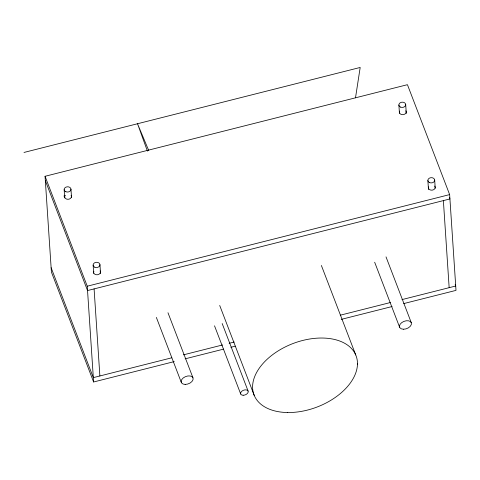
<?xml version="1.0" encoding="UTF-8"?>
<svg xmlns="http://www.w3.org/2000/svg" width="480" height="480" viewBox="0 0 480 480"><rect width="100%" height="100%" fill="white"/><g stroke="black" fill="none" stroke-linecap="round" stroke-linejoin="round"><path stroke-width="0.72" d="M355.506 97.8L360.186 67.458L24 152.442M174.228 361.602L93.612 381.984L51.414 272.07L45.054 176.292L407.436 84.684L449.64 194.598L456 290.376L403.71 303.594M63.852 196.062L65.262 195.708M93.612 381.984L87.252 286.206L449.64 194.598M171.768 357.798L93.324 377.628L51.126 267.714M183.378 354.864L222.6 344.952M229.128 343.296L234.216 342.012M340.236 315.21L390.348 302.544M401.958 299.61L455.712 286.02L455.172 284.622M185.118 358.848L223.608 349.122M230.874 347.286L235.23 346.182M341.256 319.38L392.094 306.528M148.758 150.612L137.52 123.75L147.438 151.128M449.388 197.55L449.928 198.948L87.54 290.562L45.342 180.648M386.01 256.866L411.264 322.632M374.664 262.23L399.642 327.294M321.378 265.47L355.734 354.936M219.702 305.46L254.322 395.628M222.18 323.538L248.106 391.062M214.518 325.812L240.714 394.032M167.976 312.75L192.96 377.814M156.36 317.412L181.338 382.476M45.054 176.292L87.252 286.206M443.376 200.604L449.16 287.676M434.682 180.012L435.228 188.232M427.878 180.57L428.472 189.54M405.696 104.514L406.296 113.484M398.892 105.072L399.438 113.292M99.954 264.63L100.548 273.6M93.144 265.188L93.69 273.408M94.092 288.906L99.876 375.972M70.962 189.132L71.508 197.358M64.158 189.69L64.704 197.91M357.36 363.81A3.984 2.478 -21 0 1 357.366 364.362M71.088 195.402A3.414 2.628 -3.8 0 1 67.986 199.296A3.414 2.628 -3.8 0 1 65.052 195.486M405.822 110.778A3.414 2.628 -3.8 0 1 402.894 114.672A3.414 2.628 -3.8 0 1 399.63 111.12M100.074 270.894A3.414 2.628 -3.8 0 1 97.152 274.788A3.414 2.628 -3.8 0 1 93.882 271.23M434.646 186.06A3.414 2.628 -3.8 0 1 432.222 190.14A3.414 2.628 -3.8 0 1 428.496 186.87M287.7 412.536A54.642 33.954 -21 0 0 356.556 357.216A54.642 33.954 -21 0 0 270.822 356.094A54.642 33.954 -21 0 0 287.7 412.536M243.15 395.262A3.984 2.478 -21 0 0 248.166 391.23A3.984 2.478 -21 0 0 241.914 391.146A3.984 2.478 -21 0 0 243.15 395.262M403.47 329.232A6.264 3.888 -21 0 0 411.36 322.89A6.264 3.888 -21 0 0 401.532 322.764A6.264 3.888 -21 0 0 403.47 329.232M185.166 384.414A6.264 3.888 -21 0 0 193.056 378.078A6.264 3.888 -21 0 0 183.228 377.946A6.264 3.888 -21 0 0 185.166 384.414M94.842 267.234A3.414 2.628 -3.8 0 0 99.96 264.816A3.414 2.628 -3.8 0 0 94.842 262.674A3.414 2.628 -3.8 0 0 94.842 267.234M65.85 191.736A3.414 2.628 -3.8 0 0 70.974 189.324A3.414 2.628 -3.8 0 0 65.856 187.182A3.414 2.628 -3.8 0 0 65.85 191.736M429.576 182.61A3.414 2.628 -3.8 0 0 434.694 180.198A3.414 2.628 -3.8 0 0 429.576 178.056A3.414 2.628 -3.8 0 0 429.576 182.61M400.584 107.118A3.414 2.628 -3.8 0 0 405.708 104.7A3.414 2.628 -3.8 0 0 400.59 102.558A3.414 2.628 -3.8 0 0 400.584 107.118"/></g></svg>
